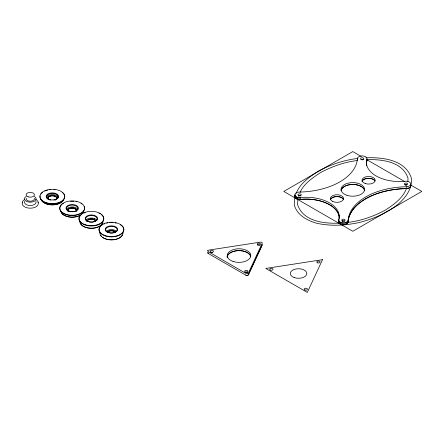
<?xml version="1.0" encoding="UTF-8"?>
<svg xmlns="http://www.w3.org/2000/svg" width="444" height="444" viewBox="0 0 444 444"><rect width="100%" height="100%" fill="white"/><g stroke="black" fill="none" stroke-linecap="round" stroke-linejoin="round"><path stroke-width="0.67" d="M294.716 196.265L294.25 204.801C296.969 215.046 306.848 220.307 316.295 223.149C330.597 226.44 345.399 225.524 359.651 222.438C373.676 218.787 387.207 213.009 398.562 203.874C405.844 197.225 412.543 188.495 411.349 178.061C405.444 159.707 382.378 157.098 365.878 157.809M297.863 199.234L297.574 204.579C303.074 221.695 324.636 223.826 339.943 223.138M407.847 181.624L408.03 178.283C402.636 161.411 381.457 159.069 366.317 159.712M357.453 160.04L357.453 158.214A60.306 34.815 0 0 1 298.779 192.091C292.169 192.507 295.332 198.807 300.444 197.547A33.084 19.103 0 0 1 338.7 219.63L338.916 222.882C341.142 225.424 346.364 225.463 348.146 222.416L348.146 220.596A60.306 34.815 0 0 1 406.821 186.719A4.801 2.769 0 0 0 410.722 183.533A4.801 2.769 0 0 0 405.244 181.252A33.084 19.098 0 0 1 366.922 159.124A4.801 2.769 0 0 0 362.97 155.966A4.801 2.769 0 0 0 357.453 158.214M338.916 222.882L338.7 221.456A33.084 19.103 0 0 0 339.088 219.663M366.672 161.144L366.711 160.495M22.228 202.697L22.583 201.348L24.736 199.201M262.082 244.955L248.041 275.208M338.944 221.678L338.894 222.366A4.545 2.625 0 0 0 343.229 224.764A4.545 2.625 0 0 0 347.902 222.588A60.523 34.943 0 0 1 348.596 218.215M300.36 197.558L300.36 199.378C298.224 199.695 293.934 198.573 295.105 195.693M296.176 193.334C300.094 183.35 309.385 177.028 317.993 171.334C330.386 164.68 343.861 160.056 357.864 158.441M300.094 192.38C303.946 183.466 312.598 177.95 320.346 172.688C331.801 166.611 344.156 162.088 357.081 160.562M406.404 188.689C402.647 198.44 393.661 204.645 385.259 210.167C373.615 216.378 361.011 220.873 347.863 222.411M338.916 221.062C341.142 223.598 346.364 223.643 348.146 220.596M207.897 252.27L207.626 252.852L208.458 253.602M208.097 252.564L208.058 253.308M247.874 275.347L246.298 275.38M361.694 159.796L363.014 159.773M245.748 275.136L247.33 275.552L248.518 274.708L262.232 245.149L262.232 244.405M361.194 156.432L352.791 151.582L283.783 191.425L352.791 231.269L421.8 191.425L410.4 184.843M366.594 159.551L404.395 181.38M208.269 253.496L245.915 275.23M35.792 199.201L37.945 201.348L38.301 202.697M406.821 186.719L406.821 188.539A60.306 34.815 0 0 0 348.146 222.416M366.922 159.124L366.922 160.95A33.084 19.098 0 0 0 366.45 163.381M347.769 221.284L347.769 223.104M347.097 221.895L347.097 223.715M346.176 222.383L346.176 224.203M345.066 222.716L345.066 224.536M343.839 222.871L343.839 224.697M342.59 222.838L342.59 224.664M341.397 222.622L341.397 224.448M340.337 222.233L340.337 224.059M339.494 221.7L339.494 223.526M338.683 219.68L338.644 222.178M299.195 197.58L299.195 199.4M297.974 197.419L297.974 199.245M296.864 197.086L296.864 198.912M295.937 196.598L295.937 198.424M295.266 195.987L295.266 197.813M294.888 195.299L294.888 197.125M294.833 194.577L294.833 196.403M366.689 159.574A4.801 2.769 0 0 1 366.916 160.95M366.528 165.823A33.084 19.098 0 0 1 366.422 164.596M410.717 185.331A4.801 2.769 0 0 1 406.821 188.539M339.183 218.465A33.084 19.103 0 0 0 300.444 199.367L299.217 199.461A4.545 2.625 0 0 1 295.132 197.303M405.289 184.948A1.654 0.955 0 0 1 406.554 184.915M361.616 159.624A1.654 0.955 0 0 1 362.881 159.657M298.551 195.909A1.654 0.955 0 0 1 300.882 196.026M342.158 221.323A1.654 0.955 0 0 1 344.777 221.389M348.773 217.593A60.523 34.943 0 0 1 406.776 188.606A4.545 2.625 0 0 0 410.262 186.913M300.41 199.434A33.328 19.242 0 0 1 337.612 212.121M337.89 212.604A33.328 19.242 0 0 1 339.083 215.601M339.216 216.211A33.328 19.242 0 0 1 339.427 218.054M410.467 185.559A4.545 2.625 0 0 1 410.517 186.247M405.661 184.932A1.904 1.099 0 0 1 406.643 184.982M361.527 159.69A1.904 1.099 0 0 1 362.987 159.723M342.33 221.24A1.904 1.099 0 0 1 342.774 221.106M298.39 196.004A1.904 1.099 0 0 1 299.284 195.76M331.035 198.579A6.865 3.963 0 0 1 342.929 198.579M361.988 181.269A6.865 3.963 0 0 1 367.726 178.366A6.865 3.963 0 0 1 374.57 180.314M341.175 189.632A12.038 6.949 0 0 1 353.851 184.51A12.038 6.949 0 0 1 364.79 190.826M341.059 190.637A11.788 6.804 0 0 1 352.802 184.421A11.788 6.804 0 0 1 364.541 190.637M362.232 181.108A6.616 3.818 0 0 1 368.62 178.277A6.616 3.818 0 0 1 375.014 181.108M330.591 199.373A6.616 3.818 0 0 1 336.979 196.542A6.616 3.818 0 0 1 343.373 199.373M257.714 245.238A1.654 0.955 0 0 1 260.051 245.238M245.105 272.4A1.654 0.955 0 0 1 247.447 272.4M211.011 252.364A1.654 0.955 0 0 1 212.665 252.364M246.77 272.216A1.904 1.099 0 0 1 247.23 272.327M227.006 256.993A12.038 6.949 0 0 1 237.945 250.671A12.038 6.949 0 0 1 250.621 255.8M227.211 257.392A11.788 6.804 0 0 1 238.484 250.594A11.788 6.804 0 0 1 250.738 256.804M101.221 214.469A12.404 7.165 0 0 1 99.761 224.115A12.404 7.165 0 0 1 82.995 224.115A12.404 7.165 0 0 1 81.535 214.469M84.26 212.965A12.404 7.165 0 0 1 85.176 212.626M98.929 213.148A12.404 7.165 0 0 1 100.15 213.769M86.996 221.362A4.385 2.531 0 0 1 91.375 218.831A4.385 2.531 0 0 1 95.76 221.362A4.385 2.531 0 0 0 91.375 219.169A4.385 2.531 0 0 0 87.03 221.373M94.272 218.975A5.789 3.341 0 0 1 94.899 219.219M86.941 221.184A4.59 2.653 0 0 1 91.076 219.225A4.59 2.653 0 0 1 95.615 220.857M86.031 220.085A5.789 3.341 0 0 1 91.758 218.026A5.789 3.341 0 0 1 96.97 220.496M102.164 223.537A11.167 6.444 0 0 1 90.648 228.305A11.167 6.444 0 0 1 80.308 222.71M102.958 221.534A11.577 6.688 0 0 1 91.375 228.216A11.577 6.688 0 0 1 79.798 221.534M122.899 226.995A12.404 7.165 0 0 1 111.438 236.902A12.404 7.165 0 0 1 99.978 226.995M100.694 226.157A12.404 7.165 0 0 1 102.664 224.675M103.885 224.054A12.404 7.165 0 0 1 104.773 223.698M106.688 223.121A12.404 7.165 0 0 1 107.709 222.905M109.818 222.638A12.404 7.165 0 0 1 113.053 222.638M115.168 222.905A12.404 7.165 0 0 1 116.184 223.121M120.207 224.675A12.404 7.165 0 0 1 122.183 226.157M107.204 232.29A4.385 2.531 0 0 1 111.438 230.414A4.385 2.531 0 0 1 115.673 232.29M107.387 232.312A4.385 2.531 0 0 1 111.438 230.752A4.385 2.531 0 0 1 115.484 232.312M107.198 232.44A4.59 2.653 0 0 1 107.459 232.129M107.798 231.84A4.59 2.653 0 0 1 115.079 231.84M115.412 232.129A4.59 2.653 0 0 1 115.679 232.44M106.088 231.668A5.789 3.341 0 0 1 111.438 229.604A5.789 3.341 0 0 1 116.783 231.668M109.218 232.828A5.789 3.341 0 0 1 106.843 227.7A5.789 3.341 0 0 1 116.028 227.7A5.789 3.341 0 0 1 113.653 232.828M112.937 232.967A5.789 3.341 0 0 1 109.94 232.967M122.222 235.12A11.167 6.444 0 0 1 113.614 239.777A11.167 6.444 0 0 1 102.581 237.374M101.765 236.674A11.167 6.444 0 0 1 100.649 235.12M122.916 232.24A11.577 6.688 0 0 1 111.438 239.799A11.577 6.688 0 0 1 99.956 232.24M84.155 206.565A12.404 7.165 0 0 1 70.552 215.523A12.404 7.165 0 0 1 61.427 204.839M62.332 204.057A12.404 7.165 0 0 1 63.403 203.352M70.552 201.321A12.404 7.165 0 0 1 73.793 201.321M75.902 201.587A12.404 7.165 0 0 1 76.923 201.804M80.947 203.352A12.404 7.165 0 0 1 82.018 204.057M68.126 211.244A4.385 2.531 0 0 1 72.172 207.748A4.385 2.531 0 0 1 76.224 211.244M67.938 211.272A4.385 2.531 0 0 1 72.172 208.086A4.385 2.531 0 0 1 76.407 211.272M77.189 209.113A5.789 3.341 0 0 1 77.522 209.501M67.738 210.095A4.59 2.653 0 0 1 72.172 208.131A4.59 2.653 0 0 1 76.607 210.095M66.434 209.84A5.789 3.341 0 0 1 72.172 206.932A5.789 3.341 0 0 1 77.911 209.84M80.07 215.34A11.167 6.444 0 0 1 61.86 213.248M83.655 211.316A11.577 6.688 0 0 1 82.201 213.786M80.358 215.174A11.577 6.688 0 0 1 68.454 216.777A11.577 6.688 0 0 1 60.695 211.316M64.646 195.837A12.404 7.165 0 0 1 52.348 203.935A12.404 7.165 0 0 1 40.049 195.837M40.887 194.028A12.404 7.165 0 0 1 42.507 192.413M44.794 191.087A12.404 7.165 0 0 1 47.602 190.154M49.661 189.777A12.404 7.165 0 0 1 50.727 189.671M53.968 189.671A12.404 7.165 0 0 1 55.034 189.777M62.188 192.413A12.404 7.165 0 0 1 63.092 193.19M63.808 194.028A12.404 7.165 0 0 1 64.33 194.916M48.868 199.495A4.385 2.531 0 0 1 49.678 195.943A4.385 2.531 0 0 1 55.827 196.415A4.385 2.531 0 0 1 55.017 199.961M49.678 199.961A4.385 2.531 0 0 1 49.251 199.745M48.551 199.556A4.385 2.531 0 0 1 51.493 195.81A4.385 2.531 0 0 1 56.693 198.623M56.582 198.945A4.385 2.531 0 0 1 56.144 199.556M55.827 199.833A4.385 2.531 0 0 1 55.445 200.083M47.913 199.145A4.59 2.653 0 0 1 52.048 195.815A4.59 2.653 0 0 1 56.899 198.807M46.559 197.952A5.789 3.341 0 0 1 52.348 194.611A5.789 3.341 0 0 1 58.136 197.952M50.849 200A5.789 3.341 0 0 1 47.602 194.855A5.789 3.341 0 0 1 57.087 194.855A5.789 3.341 0 0 1 53.846 200M62.665 200.927A11.167 6.444 0 0 1 52.348 204.906A11.167 6.444 0 0 1 42.03 200.927M63.825 198.995A11.577 6.688 0 0 1 52.348 204.806A11.577 6.688 0 0 1 40.87 198.995M38.051 202.342A8.064 4.656 0 0 1 30.264 208.203A8.064 4.656 0 0 1 22.478 202.342M35.859 201.332A5.789 3.341 0 0 1 30.264 205.539A5.789 3.341 0 0 1 24.67 201.332M34.26 198.202A4.135 2.387 0 0 1 30.264 201.21A4.135 2.387 0 0 1 26.268 198.202M34.36 196.459A5.789 3.341 0 0 1 34.36 201.188A5.789 3.341 0 0 1 26.168 201.188A5.789 3.341 0 0 1 26.168 196.459M207.648 250.721L208.269 251.67L245.748 273.31L247.397 273.671L248.518 272.882L262.332 242.924L261.494 242.152L260.206 242.152L209.013 250.072L207.648 250.721M322.516 259.662L307.315 292.418L265.784 268.442L322.516 259.662M317.599 262.854A1.654 0.955 0 0 0 320.08 262.027A1.654 0.955 0 0 0 317.599 261.2A1.654 0.955 0 0 0 317.599 262.854M294.405 277.644A8.27 4.773 0 0 0 306.81 273.51A8.27 4.773 0 0 0 294.405 269.375A8.27 4.773 0 0 0 294.405 277.644M304.989 290.015A1.654 0.955 0 0 0 307.476 289.188A1.654 0.955 0 0 0 304.989 288.361A1.654 0.955 0 0 0 304.989 290.015M270.551 270.135A1.654 0.955 0 0 0 273.032 269.308A1.654 0.955 0 0 0 270.551 268.476A1.654 0.955 0 0 0 270.551 270.135M405.039 184.771A1.654 0.955 0 0 0 407.636 184.071A1.654 0.955 0 0 0 405.289 183.122A1.654 0.955 0 0 0 405.039 184.771M361.116 159.429A1.654 0.955 0 0 0 363.808 158.863A1.654 0.955 0 0 0 361.616 157.798A1.654 0.955 0 0 0 361.116 159.429M298.662 195.599A1.654 0.955 0 0 0 301.26 194.905A1.654 0.955 0 0 0 298.912 193.956A1.654 0.955 0 0 0 298.662 195.599M342.357 220.846A1.654 0.955 0 0 0 345.049 220.28A1.654 0.955 0 0 0 342.857 219.214A1.654 0.955 0 0 0 342.357 220.846M346.908 195.299A11.788 6.804 0 0 0 364.585 189.405A11.788 6.804 0 0 0 346.908 183.511A11.788 6.804 0 0 0 346.908 195.299M365.312 183.577A6.616 3.818 0 0 0 375.236 180.27A6.616 3.818 0 0 0 365.312 176.962A6.616 3.818 0 0 0 365.312 183.577M332.301 201.237A6.616 3.818 0 0 0 343.373 199.528A6.616 3.818 0 0 0 335.27 194.849A6.616 3.818 0 0 0 332.301 201.237M257.714 244.766A1.654 0.955 0 0 0 260.478 244.339A1.654 0.955 0 0 0 258.452 243.168A1.654 0.955 0 0 0 257.714 244.766M245.449 272.078A1.654 0.955 0 0 0 247.93 271.251A1.654 0.955 0 0 0 245.449 270.424A1.654 0.955 0 0 0 245.449 272.078M211.011 252.198A1.654 0.955 0 0 0 213.492 251.371A1.654 0.955 0 0 0 211.011 250.538A1.654 0.955 0 0 0 211.011 252.198M233.106 261.461A11.788 6.804 0 0 0 250.782 255.572A11.788 6.804 0 0 0 233.106 249.678A11.788 6.804 0 0 0 233.106 261.461M85.176 224.697A12.404 7.165 0 0 0 103.785 218.492A12.404 7.165 0 0 0 85.176 212.293A12.404 7.165 0 0 0 85.176 224.697M87.851 221.484A5.789 3.341 0 0 0 97.119 219.269A5.789 3.341 0 0 0 89.161 215.745A5.789 3.341 0 0 0 87.851 221.484M87.601 221.334A6.205 3.58 0 0 0 97.525 218.959A6.205 3.58 0 0 0 89.005 215.185A6.205 3.58 0 0 0 87.601 221.334M105.234 235.603A12.404 7.165 0 0 0 123.843 229.398A12.404 7.165 0 0 0 105.234 223.199A12.404 7.165 0 0 0 105.234 235.603M107.659 232.24A6.205 3.58 0 0 0 117.588 229.87A6.205 3.58 0 0 0 109.063 226.09A6.205 3.58 0 0 0 107.659 232.24M65.973 214.286A12.404 7.165 0 0 0 84.582 208.081A12.404 7.165 0 0 0 65.973 201.881A12.404 7.165 0 0 0 65.973 214.286M68.648 211.072A5.789 3.341 0 0 0 77.911 208.858A5.789 3.341 0 0 0 69.958 205.333A5.789 3.341 0 0 0 68.648 211.072M68.398 210.922A6.205 3.58 0 0 0 78.322 208.547A6.205 3.58 0 0 0 69.797 204.773A6.205 3.58 0 0 0 68.398 210.922M46.143 202.636A12.404 7.165 0 0 0 64.752 196.431A12.404 7.165 0 0 0 46.143 190.232A12.404 7.165 0 0 0 46.143 202.636M48.574 199.273A6.205 3.58 0 0 0 58.497 196.903A6.205 3.58 0 0 0 49.972 193.123A6.205 3.58 0 0 0 48.574 199.273M28.194 196.836A4.135 2.387 0 0 0 34.399 194.772A4.135 2.387 0 0 0 28.194 192.702A4.135 2.387 0 0 0 28.194 196.836"/></g></svg>
